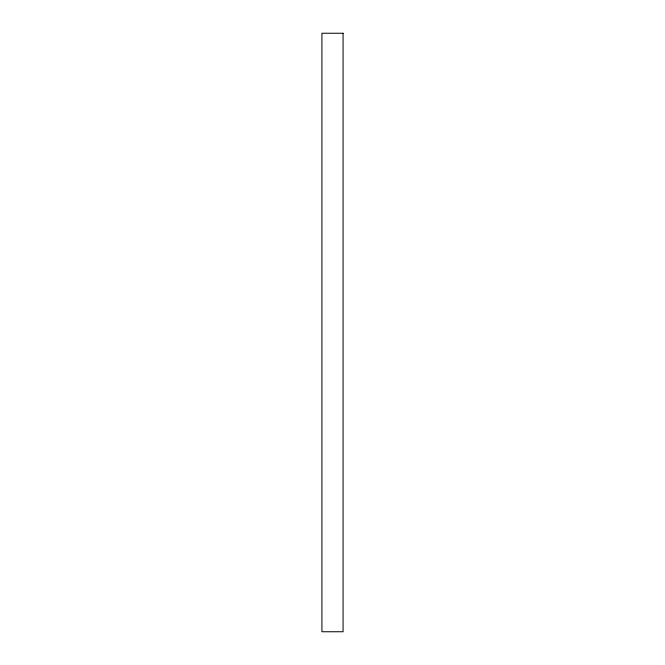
<?xml version="1.0" encoding="UTF-8"?>
<svg xmlns="http://www.w3.org/2000/svg" width="665" height="665" viewBox="0 0 665 665"><rect width="100%" height="100%" fill="white"/><g stroke="black" fill="none" stroke-linecap="round" stroke-linejoin="round"><path stroke-width="1" d="M343.074 33.25L321.926 33.25L321.926 631.75L343.074 631.75L343.074 33.25"/></g></svg>
